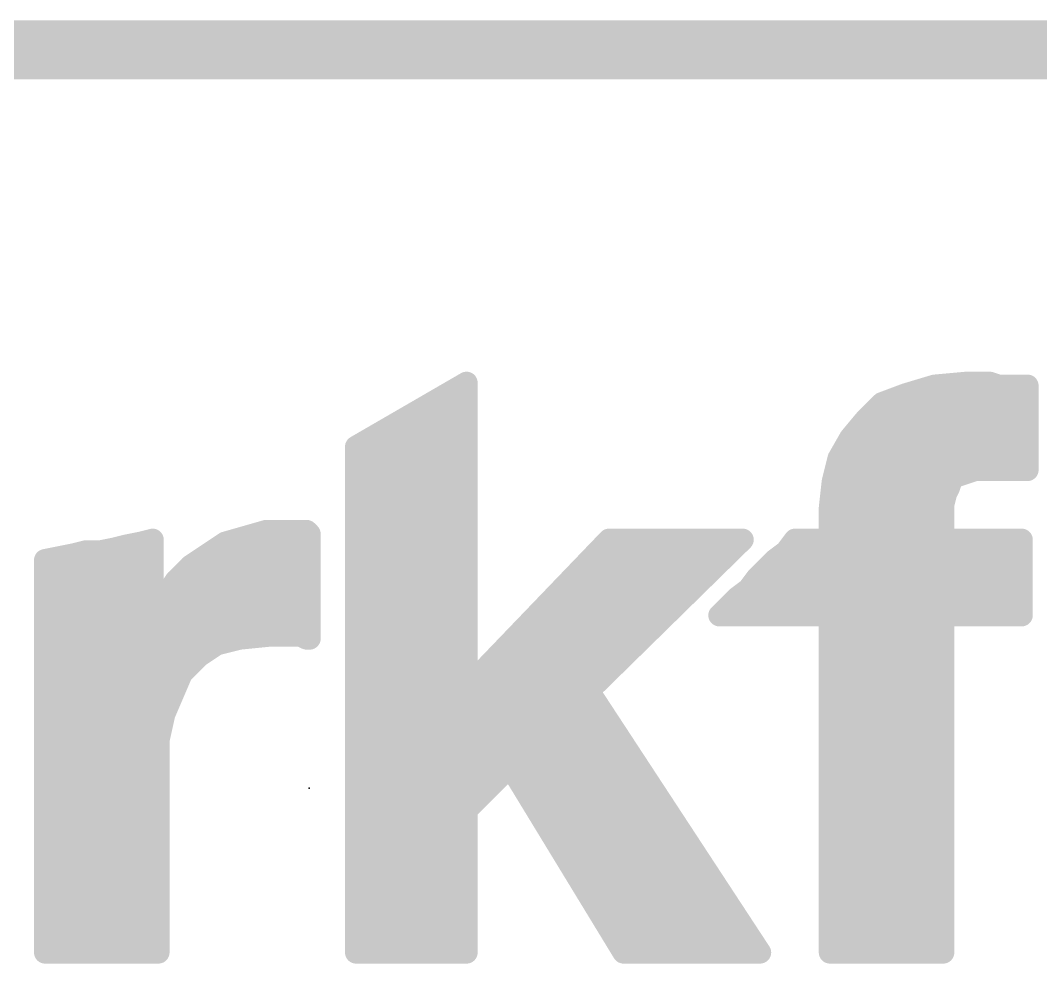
# Model space of a CAD drawing. Extents: x -17 to 166, y -13 to 51.
# Drawn here: x 35.836 to 39.346, y 19.717 to 22.962 of the extents above; entities that cross this region are included whole.
import ezdxf

# ---------------------------------------------------------------- set-up
doc = ezdxf.new("R2010")
doc.units = 0
for name, color, linetype in [('1', 12, 'CONTINUOUS'), ('16', 132, 'CONTINUOUS'), ('20', 31, 'CONTINUOUS'), ('21', 41, 'CONTINUOUS'), ('23', 53, 'CONTINUOUS')]:
    doc.layers.add(name, color=color, linetype=linetype)

msp = doc.modelspace()

# ---------------------------------------------------------------- linework, layer by layer
at = {"layer": '1', "const_width": 0.2032}
for points in [[(48.26, 22.86), (25.4, 22.86)], [(25.4, 22.86), (48.26, 22.86)]]:
    msp.add_lwpolyline(points, dxfattribs=at)
at = {"layer": '16', "const_width": 0.2032}
for points in [[(48.26, 22.86), (25.4, 22.86)], [(25.4, 22.86), (48.26, 22.86)]]:
    msp.add_lwpolyline(points, dxfattribs=at)
at = {"layer": '20', "const_width": 0.2032}
msp.add_lwpolyline([(0, 22.86), (60.96, 22.86)], dxfattribs=at)
at = {"layer": '21', "const_width": 0.0762}
for points in [[(36.991, 21.495), (37.371, 21.715)], [(37.371, 21.715), (37.371, 20.665)], [(38.881, 21.675), (38.981, 21.705)], [(38.981, 21.705), (39.091, 21.715)], [(39.091, 21.715), (39.171, 21.715)], [(39.171, 21.715), (39.201, 21.705)], [(39.201, 21.705), (39.301, 21.705)], [(39.301, 21.705), (39.301, 21.415)], [(38.801, 21.645), (38.881, 21.675)], [(37.2428, 21.6408), (37.371, 21.6408)], [(38.741, 21.585), (38.801, 21.645)], [(38.7968, 21.6408), (39.301, 21.6408)], [(38.691, 21.525), (38.741, 21.585)], [(37.1112, 21.5646), (37.371, 21.5646)], [(38.724, 21.5646), (39.301, 21.5646)], [(38.651, 21.455), (38.691, 21.525)], [(36.991, 19.755), (36.991, 21.495)], [(36.991, 21.4884), (37.371, 21.4884)], [(38.6701, 21.4884), (39.301, 21.4884)], [(38.631, 21.375), (38.651, 21.455)], [(36.991, 21.4122), (37.371, 21.4122)], [(38.6403, 21.4122), (39.1126, 21.4122)], [(39.121, 21.415), (39.061, 21.395)], [(39.301, 21.415), (39.121, 21.415)], [(38.621, 21.285), (38.631, 21.375)], [(39.041, 21.385), (39.031, 21.355)], [(39.061, 21.395), (39.041, 21.385)], [(39.031, 21.355), (39.021, 21.335)], [(36.991, 21.336), (37.371, 21.336)], [(38.6267, 21.336), (39.0215, 21.336)], [(39.021, 21.335), (39.011, 21.295)], [(38.621, 21.175), (38.621, 21.285)], [(39.011, 21.295), (39.011, 21.175)], [(36.991, 21.2598), (37.371, 21.2598)], [(38.621, 21.2598), (39.011, 21.2598)], [(36.541, 21.165), (36.681, 21.205)], [(36.681, 21.205), (36.821, 21.205)], [(36.821, 21.205), (36.831, 21.195)], [(36.201, 21.155), (36.251, 21.165)], [(36.251, 21.165), (36.291, 21.175)], [(36.291, 21.175), (36.291, 20.905)], [(36.421, 21.085), (36.541, 21.165)], [(36.6061, 21.1836), (36.831, 21.1836)], [(36.831, 21.195), (36.831, 20.835)], [(36.991, 21.1836), (37.371, 21.1836)], [(37.371, 20.665), (37.861, 21.175)], [(38.321, 21.175), (37.791, 20.655)], [(37.861, 21.175), (38.321, 21.175)], [(38.471, 21.135), (38.501, 21.175)], [(38.501, 21.175), (38.621, 21.175)], [(38.621, 21.1836), (39.011, 21.1836)], [(39.011, 21.175), (39.281, 21.175)], [(39.281, 21.175), (39.281, 20.915)], [(36.021, 21.125), (36.061, 21.135)], [(36.061, 21.135), (36.111, 21.135)], [(36.111, 21.135), (36.161, 21.145)], [(36.161, 21.145), (36.201, 21.155)], [(38.431, 21.105), (38.471, 21.135)], [(35.921, 21.105), (36.021, 21.125)], [(35.921, 19.755), (35.921, 21.105)], [(35.933, 21.1074), (36.291, 21.1074)], [(36.4546, 21.1074), (36.831, 21.1074)], [(36.991, 21.1074), (37.371, 21.1074)], [(37.7961, 21.1074), (38.2521, 21.1074)], [(38.371, 21.045), (38.431, 21.105)], [(38.4342, 21.1074), (39.281, 21.1074)], [(36.371, 21.035), (36.421, 21.085)], [(35.921, 21.0312), (36.291, 21.0312)], [(36.331, 20.975), (36.371, 21.035)], [(36.3685, 21.0312), (36.831, 21.0312)], [(36.991, 21.0312), (37.371, 21.0312)], [(37.7228, 21.0312), (38.1744, 21.0312)], [(38.341, 21.005), (38.371, 21.045)], [(38.3606, 21.0312), (39.281, 21.0312)], [(38.301, 20.975), (38.341, 21.005)], [(35.921, 20.955), (36.291, 20.955)], [(36.301, 20.905), (36.331, 20.975)], [(36.3224, 20.955), (36.831, 20.955)], [(36.991, 20.955), (37.371, 20.955)], [(37.6496, 20.955), (38.0968, 20.955)], [(38.241, 20.915), (38.301, 20.975)], [(38.281, 20.955), (39.281, 20.955)], [(36.291, 20.905), (36.301, 20.905)], [(38.621, 20.915), (38.241, 20.915)], [(38.621, 19.755), (38.621, 20.915)], [(39.281, 20.915), (39.011, 20.915)], [(39.011, 20.915), (39.011, 19.755)], [(35.921, 20.8788), (36.831, 20.8788)], [(36.991, 20.8788), (37.371, 20.8788)], [(37.5764, 20.8788), (38.0191, 20.8788)], [(38.621, 20.8788), (39.011, 20.8788)], [(36.511, 20.815), (36.451, 20.775)], [(36.591, 20.835), (36.511, 20.815)], [(36.691, 20.845), (36.591, 20.835)], [(36.801, 20.845), (36.691, 20.845)], [(36.821, 20.835), (36.801, 20.845)], [(36.831, 20.835), (36.821, 20.835)], [(35.921, 20.8026), (36.4924, 20.8026)], [(36.991, 20.8026), (37.371, 20.8026)], [(37.5032, 20.8026), (37.9414, 20.8026)], [(38.621, 20.8026), (39.011, 20.8026)], [(36.451, 20.775), (36.391, 20.715)], [(35.921, 20.7264), (36.4024, 20.7264)], [(36.391, 20.715), (36.331, 20.575)], [(36.991, 20.7264), (37.371, 20.7264)], [(37.43, 20.7264), (37.8638, 20.7264)], [(38.621, 20.7264), (39.011, 20.7264)], [(35.921, 20.6502), (36.3632, 20.6502)], [(36.991, 20.6502), (37.7941, 20.6502)], [(37.791, 20.655), (38.381, 19.755)], [(38.621, 20.6502), (39.011, 20.6502)], [(35.921, 20.574), (36.3308, 20.574)], [(36.331, 20.575), (36.311, 20.485)], [(36.991, 20.574), (37.8441, 20.574)], [(38.621, 20.574), (39.011, 20.574)], [(35.921, 20.4978), (36.3138, 20.4978)], [(36.991, 20.4978), (37.8941, 20.4978)], [(38.621, 20.4978), (39.011, 20.4978)], [(36.311, 20.485), (36.311, 19.755)], [(35.921, 20.4216), (36.311, 20.4216)], [(36.991, 20.4216), (37.944, 20.4216)], [(37.521, 20.395), (37.371, 20.245)], [(37.911, 19.755), (37.521, 20.395)], [(38.621, 20.4216), (39.011, 20.4216)], [(35.921, 20.3454), (36.311, 20.3454)], [(36.991, 20.3454), (37.4714, 20.3454)], [(37.5512, 20.3454), (37.994, 20.3454)], [(38.621, 20.3454), (39.011, 20.3454)], [(35.921, 20.2692), (36.311, 20.2692)], [(36.991, 20.2692), (37.3952, 20.2692)], [(37.5977, 20.2692), (38.0439, 20.2692)], [(38.621, 20.2692), (39.011, 20.2692)], [(37.371, 20.245), (37.371, 19.755)], [(35.921, 20.193), (36.311, 20.193)], [(36.991, 20.193), (37.371, 20.193)], [(37.6441, 20.193), (38.0939, 20.193)], [(38.621, 20.193), (39.011, 20.193)], [(35.921, 20.1168), (36.311, 20.1168)], [(36.991, 20.1168), (37.371, 20.1168)], [(37.6905, 20.1168), (38.1438, 20.1168)], [(38.621, 20.1168), (39.011, 20.1168)], [(35.921, 20.0406), (36.311, 20.0406)], [(36.991, 20.0406), (37.371, 20.0406)], [(37.737, 20.0406), (38.1938, 20.0406)], [(38.621, 20.0406), (39.011, 20.0406)], [(35.921, 19.9644), (36.311, 19.9644)], [(36.991, 19.9644), (37.371, 19.9644)], [(37.7834, 19.9644), (38.2437, 19.9644)], [(38.621, 19.9644), (39.011, 19.9644)], [(35.921, 19.8882), (36.311, 19.8882)], [(36.991, 19.8882), (37.371, 19.8882)], [(37.8298, 19.8882), (38.2937, 19.8882)], [(38.621, 19.8882), (39.011, 19.8882)], [(35.921, 19.812), (36.311, 19.812)], [(36.991, 19.812), (37.371, 19.812)], [(37.8763, 19.812), (38.3436, 19.812)], [(38.621, 19.812), (39.011, 19.812)], [(36.311, 19.755), (35.921, 19.755)], [(37.371, 19.755), (36.991, 19.755)], [(38.381, 19.755), (37.911, 19.755)], [(39.011, 19.755), (38.621, 19.755)]]:
    msp.add_lwpolyline(points, dxfattribs=at)
at = {"layer": '21', "const_width": 0.0381}
for points in [[(37.3901, 21.715, 1), (37.352, 21.715)], [(37.3805, 21.6985, 1), (37.3615, 21.7315)], [(38.9793, 21.724, 1), (38.9827, 21.686)], [(38.9865, 21.6868, 1), (38.9755, 21.7232)], [(39.091, 21.734, 1), (39.091, 21.6959)], [(39.0927, 21.696, 1), (39.0893, 21.734)], [(39.177, 21.7331, 1), (39.165, 21.6969)], [(39.171, 21.6959, 1), (39.171, 21.734)], [(39.201, 21.7241, 1), (39.201, 21.686)], [(39.195, 21.6869, 1), (39.207, 21.7231)], [(39.3201, 21.705, 1), (39.282, 21.705)], [(39.301, 21.686, 1), (39.301, 21.7241)], [(38.8755, 21.6932, 1), (38.8865, 21.6568)], [(38.8877, 21.6572, 1), (38.8743, 21.6928)], [(37.2428, 21.6599, 1), (37.2428, 21.6218)], [(37.371, 21.6218, 1), (37.371, 21.6599)], [(38.7968, 21.6599, 1), (38.7968, 21.6218)], [(38.7943, 21.6628, 1), (38.8077, 21.6272)], [(38.8145, 21.6315, 1), (38.7875, 21.6585)], [(39.301, 21.6218, 1), (39.301, 21.6599)], [(38.7556, 21.5728, 1), (38.7264, 21.5972)], [(37.1112, 21.5837, 1), (37.1112, 21.5456)], [(37.371, 21.5456, 1), (37.371, 21.5837)], [(38.724, 21.5837, 1), (38.724, 21.5456)], [(38.7275, 21.5985, 1), (38.7545, 21.5715)], [(39.301, 21.5456, 1), (39.301, 21.5837)], [(38.6764, 21.5372, 1), (38.7056, 21.5128)], [(38.7075, 21.5155, 1), (38.6745, 21.5345)], [(37.01, 21.495, 1), (36.9719, 21.495)], [(36.9815, 21.5115, 1), (37.0005, 21.4785)], [(36.991, 21.5075, 1), (36.991, 21.4694)], [(37.371, 21.4694, 1), (37.371, 21.5075)], [(38.6701, 21.5075, 1), (38.6701, 21.4694)], [(39.301, 21.4694, 1), (39.301, 21.5075)], [(38.6345, 21.4645, 1), (38.6675, 21.4455)], [(38.6695, 21.4504, 1), (38.6325, 21.4596)], [(36.991, 21.4313, 1), (36.991, 21.3932)], [(37.371, 21.3932, 1), (37.371, 21.4313)], [(38.6403, 21.4313, 1), (38.6403, 21.3932)], [(39.121, 21.4341, 1), (39.121, 21.396)], [(39.1126, 21.3932, 1), (39.1126, 21.4313)], [(39.127, 21.3969, 1), (39.115, 21.4331)], [(39.301, 21.396, 1), (39.301, 21.4341)], [(38.6499, 21.3729, 1), (38.6121, 21.3771)], [(39.0325, 21.402, 1), (39.0495, 21.368)], [(39.0591, 21.379, 1), (39.0229, 21.391)], [(39.055, 21.4131, 1), (39.067, 21.3769)], [(39.0695, 21.378, 1), (39.0525, 21.412)], [(39.282, 21.415, 1), (39.3201, 21.415)], [(38.6125, 21.3796, 1), (38.6495, 21.3704)], [(39.0129, 21.361, 1), (39.0491, 21.349)], [(39.048, 21.3465, 1), (39.014, 21.3635)], [(36.991, 21.3551, 1), (36.991, 21.317)], [(37.371, 21.317, 1), (37.371, 21.3551)], [(38.6267, 21.3551, 1), (38.6267, 21.317)], [(39.004, 21.3435, 1), (39.038, 21.3265)], [(39.0395, 21.3304, 1), (39.0025, 21.3396)], [(39.0215, 21.317, 1), (39.0215, 21.3551)], [(38.6401, 21.285, 1), (38.602, 21.285)], [(38.6021, 21.2871, 1), (38.6399, 21.2829)], [(39.0301, 21.295, 1), (38.992, 21.295)], [(38.9925, 21.2996, 1), (39.0295, 21.2904)], [(36.991, 21.2789, 1), (36.991, 21.2408)], [(37.371, 21.2408, 1), (37.371, 21.2789)], [(38.621, 21.2789, 1), (38.621, 21.2408)], [(39.011, 21.2408, 1), (39.011, 21.2789)], [(36.681, 21.2241, 1), (36.681, 21.186)], [(36.6862, 21.1867, 1), (36.6758, 21.2233)], [(36.8345, 21.2185, 1), (36.8075, 21.1915)], [(36.821, 21.186, 1), (36.821, 21.2241)], [(36.2464, 21.1835, 1), (36.2556, 21.1465)], [(36.2547, 21.1463, 1), (36.2473, 21.1837)], [(36.3101, 21.175, 1), (36.272, 21.175)], [(36.2956, 21.1565, 1), (36.2864, 21.1935)], [(36.5358, 21.1833, 1), (36.5462, 21.1467)], [(36.5516, 21.1491, 1), (36.5304, 21.1809)], [(36.6061, 21.2027, 1), (36.6061, 21.1646)], [(36.8501, 21.195, 1), (36.812, 21.195)], [(36.8175, 21.1815, 1), (36.8445, 21.2085)], [(36.831, 21.1646, 1), (36.831, 21.2027)], [(36.991, 21.2027, 1), (36.991, 21.1646)], [(37.371, 21.1646, 1), (37.371, 21.2027)], [(37.861, 21.1941, 1), (37.861, 21.156)], [(37.8747, 21.1618, 1), (37.8473, 21.1882)], [(38.3343, 21.1614, 1), (38.3077, 21.1886)], [(38.321, 21.156, 1), (38.321, 21.1941)], [(38.501, 21.1941, 1), (38.501, 21.156)], [(38.5162, 21.1636, 1), (38.4858, 21.1864)], [(38.621, 21.2027, 1), (38.621, 21.1646)], [(38.621, 21.156, 1), (38.621, 21.1941)], [(39.011, 21.1941, 1), (39.011, 21.156)], [(39.011, 21.1646, 1), (39.011, 21.2027)], [(39.3, 21.175, 1), (39.2619, 21.175)], [(39.281, 21.156, 1), (39.281, 21.1941)], [(36.061, 21.1541, 1), (36.061, 21.116)], [(36.0656, 21.1165, 1), (36.0564, 21.1535)], [(36.1073, 21.1537, 1), (36.1147, 21.1163)], [(36.111, 21.116, 1), (36.111, 21.1541)], [(36.1564, 21.1635, 1), (36.1656, 21.1265)], [(36.1647, 21.1263, 1), (36.1573, 21.1637)], [(36.1973, 21.1737, 1), (36.2047, 21.1363)], [(36.2056, 21.1365, 1), (36.1964, 21.1735)], [(38.4824, 21.1198, 1), (38.4596, 21.1502)], [(38.602, 21.175, 1), (38.6401, 21.175)], [(38.992, 21.175, 1), (39.0301, 21.175)], [(35.94, 21.105, 1), (35.9019, 21.105)], [(35.9173, 21.1237, 1), (35.9247, 21.0863)], [(35.933, 21.1265, 1), (35.933, 21.0884)], [(36.0164, 21.1435, 1), (36.0256, 21.1065)], [(36.0247, 21.1063, 1), (36.0173, 21.1437)], [(36.291, 21.0884, 1), (36.291, 21.1265)], [(36.4546, 21.1265, 1), (36.4546, 21.0884)], [(36.831, 21.0884, 1), (36.831, 21.1265)], [(36.991, 21.1265, 1), (36.991, 21.0884)], [(37.371, 21.0884, 1), (37.371, 21.1265)], [(37.7961, 21.1265, 1), (37.7961, 21.0884)], [(38.2521, 21.0884, 1), (38.2521, 21.1265)], [(38.4196, 21.1202, 1), (38.4424, 21.0898)], [(38.4342, 21.1265, 1), (38.4342, 21.0884)], [(38.4445, 21.0915, 1), (38.4175, 21.1185)], [(38.4558, 21.1464, 1), (38.4862, 21.1236)], [(39.281, 21.0884, 1), (39.281, 21.1265)], [(36.4104, 21.1009, 1), (36.4316, 21.0691)], [(36.4345, 21.0715, 1), (36.4075, 21.0985)], [(35.921, 21.0503, 1), (35.921, 21.0122)], [(36.291, 21.0122, 1), (36.291, 21.0503)], [(36.3685, 21.0503, 1), (36.3685, 21.0122)], [(36.3575, 21.0485, 1), (36.3845, 21.0215)], [(36.3869, 21.0244, 1), (36.3551, 21.0456)], [(36.831, 21.0122, 1), (36.831, 21.0503)], [(36.991, 21.0503, 1), (36.991, 21.0122)], [(37.371, 21.0122, 1), (37.371, 21.0503)], [(37.7228, 21.0503, 1), (37.7228, 21.0122)], [(38.1744, 21.0122, 1), (38.1744, 21.0503)], [(38.3606, 21.0503, 1), (38.3606, 21.0122)], [(38.3575, 21.0585, 1), (38.3845, 21.0315)], [(38.3862, 21.0336, 1), (38.3558, 21.0564)], [(39.281, 21.0122, 1), (39.281, 21.0503)], [(38.3258, 21.0164, 1), (38.3562, 20.9936)], [(38.3524, 20.9898, 1), (38.3296, 21.0202)], [(35.921, 20.9741, 1), (35.921, 20.936)], [(36.291, 20.936, 1), (36.291, 20.9741)], [(36.3224, 20.9741, 1), (36.3224, 20.936)], [(36.3151, 20.9856, 1), (36.3469, 20.9644)], [(36.3485, 20.9675, 1), (36.3135, 20.9825)], [(36.831, 20.936, 1), (36.831, 20.9741)], [(36.991, 20.9741, 1), (36.991, 20.936)], [(37.371, 20.936, 1), (37.371, 20.9741)], [(37.6496, 20.9741, 1), (37.6496, 20.936)], [(38.0968, 20.936, 1), (38.0968, 20.9741)], [(38.281, 20.9741, 1), (38.281, 20.936)], [(38.2896, 20.9902, 1), (38.3124, 20.9598)], [(38.3145, 20.9615, 1), (38.2875, 20.9885)], [(39.281, 20.936, 1), (39.281, 20.9741)], [(36.291, 20.9241, 1), (36.291, 20.886)], [(36.272, 20.905, 1), (36.3101, 20.905)], [(36.2835, 20.9125, 1), (36.3185, 20.8975)], [(36.301, 20.886, 1), (36.301, 20.9241)], [(38.241, 20.9341, 1), (38.241, 20.896)], [(38.2275, 20.9285, 1), (38.2545, 20.9015)], [(38.6401, 20.915, 1), (38.602, 20.915)], [(38.621, 20.896, 1), (38.621, 20.9341)], [(39.011, 20.9341, 1), (39.011, 20.896)], [(39.0301, 20.915, 1), (38.992, 20.915)], [(39.2619, 20.915, 1), (39.3, 20.915)], [(39.281, 20.896, 1), (39.281, 20.9341)], [(35.921, 20.8979, 1), (35.921, 20.8598)], [(36.831, 20.8598, 1), (36.831, 20.8979)], [(36.991, 20.8979, 1), (36.991, 20.8598)], [(37.371, 20.8598, 1), (37.371, 20.8979)], [(37.5764, 20.8979, 1), (37.5764, 20.8598)], [(38.0191, 20.8598, 1), (38.0191, 20.8979)], [(38.621, 20.8979, 1), (38.621, 20.8598)], [(39.011, 20.8598, 1), (39.011, 20.8979)], [(36.5064, 20.8335, 1), (36.5156, 20.7965)], [(36.5216, 20.7991, 1), (36.5004, 20.8309)], [(36.5891, 20.854, 1), (36.5929, 20.816)], [(36.5956, 20.8165, 1), (36.5864, 20.8535)], [(36.691, 20.8641, 1), (36.691, 20.826)], [(36.6929, 20.826, 1), (36.6891, 20.864)], [(36.8095, 20.862, 1), (36.7925, 20.828)], [(36.801, 20.826, 1), (36.801, 20.8641)], [(36.821, 20.8541, 1), (36.821, 20.816)], [(36.812, 20.835, 1), (36.8501, 20.835)], [(36.8125, 20.818, 1), (36.8295, 20.852)], [(36.831, 20.816, 1), (36.831, 20.8541)], [(35.921, 20.8217, 1), (35.921, 20.7836)], [(36.4924, 20.7836, 1), (36.4924, 20.8217)], [(36.991, 20.8217, 1), (36.991, 20.7836)], [(37.371, 20.7836, 1), (37.371, 20.8217)], [(37.5032, 20.8217, 1), (37.5032, 20.7836)], [(37.9414, 20.7836, 1), (37.9414, 20.8217)], [(38.621, 20.8217, 1), (38.621, 20.7836)], [(39.011, 20.7836, 1), (39.011, 20.8217)], [(36.4404, 20.7909, 1), (36.4616, 20.7591)], [(36.4645, 20.7615, 1), (36.4375, 20.7885)], [(35.921, 20.7455, 1), (35.921, 20.7074)], [(36.3775, 20.7285, 1), (36.4045, 20.7015)], [(36.4085, 20.7075, 1), (36.3735, 20.7225)], [(36.4024, 20.7074, 1), (36.4024, 20.7455)], [(36.991, 20.7455, 1), (36.991, 20.7074)], [(37.371, 20.7074, 1), (37.371, 20.7455)], [(37.43, 20.7455, 1), (37.43, 20.7074)], [(37.8638, 20.7074, 1), (37.8638, 20.7455)], [(38.621, 20.7455, 1), (38.621, 20.7074)], [(39.011, 20.7074, 1), (39.011, 20.7455)], [(35.921, 20.6693, 1), (35.921, 20.6312)], [(36.3632, 20.6312, 1), (36.3632, 20.6693)], [(36.991, 20.6693, 1), (36.991, 20.6312)], [(37.3573, 20.6782, 1), (37.3847, 20.6518)], [(37.352, 20.665, 1), (37.3901, 20.665)], [(37.7777, 20.6686, 1), (37.8043, 20.6414)], [(37.8069, 20.6654, 1), (37.7751, 20.6446)], [(37.7941, 20.6312, 1), (37.7941, 20.6693)], [(38.621, 20.6693, 1), (38.621, 20.6312)], [(39.011, 20.6312, 1), (39.011, 20.6693)], [(35.921, 20.5931, 1), (35.921, 20.555)], [(36.3496, 20.5709, 1), (36.3124, 20.5791)], [(36.3308, 20.555, 1), (36.3308, 20.5931)], [(36.991, 20.5931, 1), (36.991, 20.555)], [(37.8441, 20.555, 1), (37.8441, 20.5931)], [(38.621, 20.5931, 1), (38.621, 20.555)], [(39.011, 20.555, 1), (39.011, 20.5931)], [(36.3135, 20.5825, 1), (36.3485, 20.5675)], [(35.921, 20.5169, 1), (35.921, 20.4788)], [(36.3138, 20.4788, 1), (36.3138, 20.5169)], [(36.991, 20.5169, 1), (36.991, 20.4788)], [(37.8941, 20.4788, 1), (37.8941, 20.5169)], [(38.621, 20.5169, 1), (38.621, 20.4788)], [(39.011, 20.4788, 1), (39.011, 20.5169)], [(36.33, 20.485, 1), (36.2919, 20.485)], [(36.2924, 20.4891, 1), (36.3296, 20.4809)], [(35.921, 20.4407, 1), (35.921, 20.4026)], [(36.311, 20.4026, 1), (36.311, 20.4407)], [(36.991, 20.4407, 1), (36.991, 20.4026)], [(37.5373, 20.4049, 1), (37.5047, 20.3851)], [(37.5345, 20.3815, 1), (37.5075, 20.4085)], [(37.944, 20.4026, 1), (37.944, 20.4407)], [(38.621, 20.4407, 1), (38.621, 20.4026)], [(39.011, 20.4026, 1), (39.011, 20.4407)], [(35.921, 20.3645, 1), (35.921, 20.3264)], [(36.311, 20.3264, 1), (36.311, 20.3645)], [(36.991, 20.3645, 1), (36.991, 20.3264)], [(37.4714, 20.3264, 1), (37.4714, 20.3645)], [(37.5512, 20.3645, 1), (37.5512, 20.3264)], [(37.994, 20.3264, 1), (37.994, 20.3645)], [(38.621, 20.3645, 1), (38.621, 20.3264)], [(39.011, 20.3264, 1), (39.011, 20.3645)], [(35.921, 20.2883, 1), (35.921, 20.2502)], [(36.311, 20.2502, 1), (36.311, 20.2883)], [(36.991, 20.2883, 1), (36.991, 20.2502)], [(37.3952, 20.2502, 1), (37.3952, 20.2883)], [(37.5977, 20.2883, 1), (37.5977, 20.2502)], [(38.0439, 20.2502, 1), (38.0439, 20.2883)], [(38.621, 20.2883, 1), (38.621, 20.2502)], [(39.011, 20.2502, 1), (39.011, 20.2883)], [(37.3901, 20.245, 1), (37.352, 20.245)], [(37.3575, 20.2585, 1), (37.3845, 20.2315)], [(35.921, 20.2121, 1), (35.921, 20.174)], [(36.311, 20.174, 1), (36.311, 20.2121)], [(36.991, 20.2121, 1), (36.991, 20.174)], [(37.371, 20.174, 1), (37.371, 20.2121)], [(37.6441, 20.2121, 1), (37.6441, 20.174)], [(38.0939, 20.174, 1), (38.0939, 20.2121)], [(38.621, 20.2121, 1), (38.621, 20.174)], [(39.011, 20.174, 1), (39.011, 20.2121)], [(35.921, 20.1359, 1), (35.921, 20.0978)], [(36.311, 20.0978, 1), (36.311, 20.1359)], [(36.991, 20.1359, 1), (36.991, 20.0978)], [(37.371, 20.0978, 1), (37.371, 20.1359)], [(37.6905, 20.1359, 1), (37.6905, 20.0978)], [(38.1438, 20.0978, 1), (38.1438, 20.1359)], [(38.621, 20.1359, 1), (38.621, 20.0978)], [(39.011, 20.0978, 1), (39.011, 20.1359)], [(35.921, 20.0597, 1), (35.921, 20.0216)], [(36.311, 20.0216, 1), (36.311, 20.0597)], [(36.991, 20.0597, 1), (36.991, 20.0216)], [(37.371, 20.0216, 1), (37.371, 20.0597)], [(37.737, 20.0597, 1), (37.737, 20.0216)], [(38.1938, 20.0216, 1), (38.1938, 20.0597)], [(38.621, 20.0597, 1), (38.621, 20.0216)], [(39.011, 20.0216, 1), (39.011, 20.0597)], [(35.921, 19.9835, 1), (35.921, 19.9454)], [(36.311, 19.9454, 1), (36.311, 19.9835)], [(36.991, 19.9835, 1), (36.991, 19.9454)], [(37.371, 19.9454, 1), (37.371, 19.9835)], [(37.7834, 19.9835, 1), (37.7834, 19.9454)], [(38.2437, 19.9454, 1), (38.2437, 19.9835)], [(38.621, 19.9835, 1), (38.621, 19.9454)], [(39.011, 19.9454, 1), (39.011, 19.9835)], [(35.921, 19.9073, 1), (35.921, 19.8692)], [(36.311, 19.8692, 1), (36.311, 19.9073)], [(36.991, 19.9073, 1), (36.991, 19.8692)], [(37.371, 19.8692, 1), (37.371, 19.9073)], [(37.8298, 19.9073, 1), (37.8298, 19.8692)], [(38.2937, 19.8692, 1), (38.2937, 19.9073)], [(38.621, 19.9073, 1), (38.621, 19.8692)], [(39.011, 19.8692, 1), (39.011, 19.9073)], [(35.921, 19.8311, 1), (35.921, 19.793)], [(36.311, 19.793, 1), (36.311, 19.8311)], [(36.991, 19.8311, 1), (36.991, 19.793)], [(37.371, 19.793, 1), (37.371, 19.8311)], [(37.8763, 19.8311, 1), (37.8763, 19.793)], [(38.3436, 19.793, 1), (38.3436, 19.8311)], [(38.621, 19.8311, 1), (38.621, 19.793)], [(39.011, 19.793, 1), (39.011, 19.8311)], [(35.9019, 19.755, 1), (35.94, 19.755)], [(35.921, 19.7741, 1), (35.921, 19.736)], [(36.2919, 19.755, 1), (36.33, 19.755)], [(36.311, 19.736, 1), (36.311, 19.7741)], [(36.9719, 19.755, 1), (37.01, 19.755)], [(36.991, 19.7741, 1), (36.991, 19.736)], [(37.352, 19.755, 1), (37.3901, 19.755)], [(37.371, 19.736, 1), (37.371, 19.7741)], [(37.911, 19.7741, 1), (37.911, 19.736)], [(37.8947, 19.7451, 1), (37.9273, 19.7649)], [(38.3651, 19.7446, 1), (38.3969, 19.7654)], [(38.381, 19.736, 1), (38.381, 19.7741)], [(38.621, 19.7741, 1), (38.621, 19.736)], [(38.602, 19.755, 1), (38.6401, 19.755)], [(38.992, 19.755, 1), (39.0301, 19.755)], [(39.011, 19.736, 1), (39.011, 19.7741)]]:
    msp.add_lwpolyline(points, format="xyb", dxfattribs=at)
at = {"layer": '23'}
msp.add_point((36.83, 20.32), dxfattribs=at)

doc.saveas('drawing.dxf')
